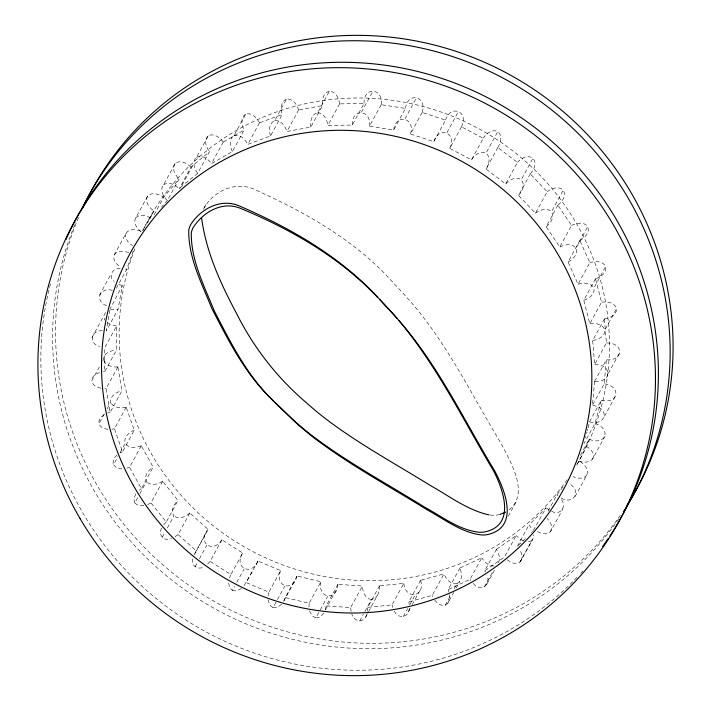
<?xml version="1.0" encoding="UTF-8"?>
<svg xmlns="http://www.w3.org/2000/svg" width="711" height="711" viewBox="0 0 711 711"><rect width="100%" height="100%" fill="white"/><g stroke="black" fill="none" stroke-linecap="round" stroke-linejoin="round"><path stroke-width="0.53" stroke-dasharray="3.56 2.67" d="M102.428 330.677C90.875 329.931 88.048 343.635 99.744 346.408M105.504 312.431L103.646 316.119L104.81 320.137M369.427 126.096C371.8 109.485 351.678 107.699 352.292 124.914M381.176 104.553C383.54 87.942 363.428 86.155 364.041 103.371M594.814 364.503C612.073 364.13 612.509 382.527 594.76 381.38M606.563 342.96C623.823 342.586 624.249 360.984 606.501 359.846M309.161 603.435L309.001 607.114M320.901 581.891C317.133 598.253 337.05 601.639 337.912 584.495M589.641 421.899C606.936 425.996 609.807 407.874 592.601 405.341M601.382 400.364C618.677 404.461 621.556 386.331 604.341 383.798M367.587 611.158L367.774 607.478M192.725 558.873C190.45 565.947 199.027 570.835 204.501 566.391M409.207 608.181C409.785 617.557 397.333 619.539 394.303 610.936M268.065 595.898L268.856 592.307M326.171 606.039L325.354 609.62M112.356 290.364C99.824 286.64 93.976 301.188 106.872 305.792M120.248 268.562C112.765 267.345 107.441 276.81 114.364 281.432M410.469 133.837C415.633 117.839 396.036 112.871 393.707 129.82M422.21 112.294C427.382 96.296 407.776 91.328 405.457 108.276M109.885 310.085L106.33 330.784L118.07 309.249L122.292 285.626L110.214 308.627M588.148 427.738L589.49 421.872L601.239 400.329L594.991 423.463L583.98 443.655M587.419 430.653L587.793 429.195M586.655 433.559L587.046 432.11M589.366 439.274C605.674 446.179 611.807 428.929 595.134 423.516M280.596 570.773C274.073 586.291 293.225 592.787 296.985 576.159M585.446 437.878L585.855 436.438M403.821 583.535C405.732 600.253 425.622 597.089 420.601 580.434M229.466 578.079L230.871 574.692M551.62 511.182C560.348 516.613 567.84 505.281 560.499 498.713M285.235 597.702L283.813 601.079M140.751 231.182C136.112 229.298 128.922 228.364 125.971 233.43L114.222 254.973C112.311 260.022 116.862 264.759 120.826 267.22M125.971 233.43C124.052 238.478 128.602 243.215 132.575 245.677M449.752 148.252C457.608 133.321 439.016 125.34 433.861 141.525M461.501 126.718C469.349 111.778 450.756 103.797 445.601 119.99M208.047 529.535C196.547 542.075 212.767 554.162 221.805 539.942M133.188 251.054L126.665 269.407L116.391 288.257M161.726 528.069C157.309 534.681 164.819 542.369 171.627 538.538M366.663 614.811C364.823 623.458 353.207 621.947 351.829 613.851M473.259 583.402C479.205 592.183 491.941 585.189 486.866 575.546M498.482 562.872C500.473 558.482 498.855 553.38 496.518 549.443M242.611 553.149C233.484 567.387 251.401 576.799 257.906 561.166L256.013 564.623M561.263 498.135C573.546 505.245 581.847 490.99 569.538 483.871M575.075 496.598L586.824 475.055C589.401 469.287 583.838 463.661 579.198 460.959M142.707 230.4L143.409 229.058M368.574 611.576L377.932 594.387L379.114 590.859L379.514 585.935M144.12 227.733L154.02 211.043L147.408 223.165M141.16 231.777C137.214 228.693 132.824 222.925 135.757 217.85L147.497 196.307C151.665 191.552 159.122 194.183 163.548 197.24M99.46 295.296L111.209 273.753M167.254 200.449C163.432 196.725 159.451 189.89 163.441 185.002L175.182 163.459C180.114 159.486 187.029 163.29 190.912 167.041M154.127 214.829L163.672 197.32L179.11 179.012L167.361 200.546L165.361 202.715M91.897 337.663L103.646 316.119M197.605 173.155C194.459 168.88 191.703 161.468 196.485 157.362L208.225 135.828C213.753 132.753 219.957 137.596 223.174 141.951M192.583 165.707L191.019 167.147L179.27 188.682L180.834 187.251L192.583 165.707L209.434 151.736L197.694 173.28L183.856 184.549M100.953 388.206C97.043 387.477 92.314 385.255 91.755 380.847L100.562 364.69M102.766 360.655L103.495 359.304C103.584 353.02 111.032 350.39 116.328 350.114M232.328 151.425C229.929 146.697 228.515 138.938 233.928 135.739L245.668 114.195C251.632 112.098 256.964 117.857 259.417 122.701M203.417 209.301C213.158 190.37 237.358 179.839 257.044 190.601C307.125 213.238 356.318 241.269 393.272 282.756A702.504 682.516 28.6 0 1 408.087 298.833C446.606 342.018 471.597 394.961 501.468 444.064C510.578 462.292 529.882 493.416 508.854 510.036M108.028 429.293C104.428 428.991 100.135 427.418 99.025 423.614L104.89 412.842M107.094 408.807L110.765 402.07C109.761 395.885 116.613 391.992 121.785 390.837M270.429 135.872C268.847 130.815 268.829 122.95 274.704 120.746L286.444 99.202C292.665 98.127 296.994 104.65 298.584 109.841M122.043 468.913L116.497 467.731L113.502 464.736L117.902 456.658M120.106 452.614L125.243 443.193C123.19 437.274 129.215 432.244 134.13 430.235M310.805 126.949C310.103 121.697 311.48 113.973 317.63 112.818L329.38 91.275C335.681 91.23 338.889 98.349 339.565 103.726M143.88 505.734L138.227 505.494L134.77 503.024L137.712 497.638M139.907 493.594L146.519 481.48C143.489 476.006 148.51 469.998 153.016 467.18M361.481 112.178L373.231 90.635M162.224 537.374L165.165 531.988M167.361 527.944L173.973 515.831C170.071 510.942 173.928 504.161 177.892 500.597M404.994 118.844L416.744 97.3M205.541 533.765L193.801 555.309L196.298 551.069M195.072 566.8L198.005 561.414M199.471 558.722L206.812 545.257M446.908 132.637L458.657 111.094M228.702 583.002L229.537 587.304L232.364 590.459L234.568 586.424M236.763 582.38L244.104 568.924M252.103 571.804L243.358 586.753M486.164 168.951C489.079 164.454 491.017 156.918 486.031 153.141L497.771 131.597C492.234 128.7 486.208 133.615 483.329 138.156M267.985 599.684L269.709 605.017L273.024 607.674L275.966 602.288M277.432 599.595L284.773 586.131M283.671 601.275L294.932 580.629M518.639 195.321C522.283 191.419 525.518 184.327 521.225 179.785L532.966 158.242C527.962 154.465 521.19 158.286 517.546 162.277M309.578 610.865L312.182 615.868L315.897 617.939L318.83 612.553M320.297 609.86L327.638 596.396M325.407 609.914L336.667 589.268M546.261 226.605C550.51 223.405 554.962 216.988 551.487 211.789L563.228 190.246C558.89 185.704 551.567 188.344 547.274 191.641M359.73 620.961L363.401 614.233M364.867 611.54L371.48 599.426L374.59 598.44L377.381 595.418M365.641 616.961L368.085 612.473M568.213 261.915C572.942 259.497 578.487 253.951 575.937 248.237L587.677 226.693C584.131 221.494 576.461 222.899 571.644 225.405M403.279 616.668L407.687 608.589M409.883 604.546L415.028 595.125M408.39 611.718L410.345 608.127M412.3 604.537L420.13 590.174M583.891 300.22C588.948 298.638 595.409 294.158 593.872 288.088L605.621 266.545C602.972 260.821 595.151 260.964 589.97 262.608M434.705 599.968C437.025 603.204 441.051 606.51 445.282 605.159L451.156 594.387M454.089 589.001L457.031 583.615C462.692 580.914 461.972 573.066 459.981 568.151M445.282 605.159L447.868 603.204L453.742 592.432M456.186 587.944L459.608 581.66M592.823 340.436C598.075 339.716 605.248 336.445 604.785 330.18L616.535 308.636C614.864 302.539 607.096 301.428 601.728 302.175M508.338 516.23L516.542 501.184M484.538 586.779L492.607 571.973M486.733 584.415L494.563 570.053M608.358 373.311L620.108 351.767M517.404 546.217L529.144 524.674M507.227 559.806C510.596 562.534 515.946 564.996 519.91 562.063L533.081 538.636L533.721 534.823M519.91 562.063L532.681 539.365M548.074 511.129L556.891 494.972L563.112 486.653M580.416 455.378L589.223 439.22L583.118 452.943L576.132 466.274M604.492 416.246L616.233 394.703M537.543 531.588C541.302 533.721 546.99 535.276 550.385 531.712L562.934 508.854M578.781 461.217C583.26 462.559 589.197 462.977 592.547 459.093L605.034 436.199M520.932 560.908C523.083 557.3 521.607 552.776 519.643 549.425M114.222 254.973C117.182 249.908 124.363 250.841 129.011 252.725M147.497 196.307C144.431 201.835 149.506 207.905 153.896 210.963M497.904 147.408C500.828 142.911 502.766 135.374 497.771 131.597M135.881 493.807L133.837 498.944L134.77 503.024M592.547 459.093C596.067 453.36 589.463 447.521 584.531 445.521M323.816 613.051L319.994 617.059L315.897 617.939M447.868 603.204L449.45 599.417L449.521 594.512M471.589 159.699C474.459 155.158 480.485 150.234 486.031 153.141M586.824 475.055C583.775 479.507 577.288 478.459 573.013 476.601M205.977 204.599L203.959 207.754A20.61 20.024 28.6 0 0 203.168 209.434M550.385 531.712C553.54 527.349 550.314 521.625 547.088 518.292M163.672 524.851L166.143 522.141M135.757 217.85C139.925 213.096 147.373 215.726 151.807 218.775M210.056 561.486L207.559 564.178M175.182 163.459C171.2 168.347 175.182 175.19 178.994 178.905M530.388 173.777C534.032 169.876 537.267 162.783 532.966 158.242M161.415 207.159L163.379 204.919M533.357 530.415L546.066 507.814L530.095 523.811M281.707 604.19L277.237 607.496L273.024 607.674M531.419 532.503L532.388 531.464M505.805 183.82C509.44 179.83 516.222 176.008 521.225 179.785M525.491 538.574L518.417 545.293M117.084 455.022C114.4 457.315 111.983 461.146 113.502 464.736M180.834 187.251L182.843 185.447M163.441 185.002C168.365 181.029 175.279 184.833 179.163 188.584M189.721 513.111C185.731 516.764 178.657 519.999 173.973 515.831M177.972 534.645L173.937 537.516M208.225 135.828C203.453 139.925 206.199 147.337 209.345 151.621M558.002 205.07C562.25 201.862 566.703 195.445 563.228 190.246M139.294 490.146L141.267 488.724M241.544 588.495L236.559 590.992L232.364 590.459M535.525 213.184C539.818 209.878 547.15 207.248 551.487 211.789M531.65 540.52L529.535 541.613L526.664 541.8M104.233 414.682C101.202 416.468 98.136 419.819 99.025 423.614M162.57 481.427C158.002 484.342 150.474 486.368 146.519 481.48M150.821 502.97L147.541 504.668M196.485 157.362C202.013 154.296 208.207 159.14 211.434 163.494M245.668 114.195C240.265 117.395 241.678 125.154 244.069 129.882M579.963 240.371C584.682 237.954 590.228 232.417 587.677 226.693M120.186 452.854L122.381 451.778M559.904 246.948C564.712 244.442 572.391 243.038 575.937 248.237M233.928 135.739C239.891 133.641 245.224 139.4 247.668 144.244M141.142 445.815C136.13 447.903 128.353 448.677 125.243 443.193M129.393 467.358L127.082 468.167M286.444 99.202C280.578 101.406 280.596 109.272 282.169 114.338M595.631 278.685C600.688 277.094 607.158 272.624 605.621 266.545M99.656 372.528C95.923 373.648 91.559 376.466 91.755 380.847M107.681 413.064L110.036 412.38M578.23 284.151C583.402 282.507 591.223 282.356 593.872 288.088M457.031 583.615C450.916 585.206 446.073 579.047 444.037 574.017M110.401 309.774L117.928 309.232M274.704 120.746C280.925 119.67 285.253 126.185 286.844 131.375M126.051 407.296C120.754 408.487 112.933 408.007 110.765 402.07M114.302 428.831L111.876 429.248M329.38 91.275C323.229 92.43 321.843 100.153 322.545 105.415M604.563 318.892C609.816 318.173 616.997 314.902 616.535 308.636M589.979 323.718C595.356 322.972 603.124 324.083 604.785 330.18M103.371 371.755L104.579 371.649M493.994 565.956C488.759 566.16 484.502 562.046 481.88 557.895M317.63 112.818C323.932 112.773 327.14 119.883 327.824 125.269M117.724 366.974C112.311 367.258 104.65 365.525 103.495 359.304M104.766 388.544L105.983 388.517M371.48 599.426C365.205 598.946 362.592 591.605 362.379 586.184M489.986 515.04L492.785 515.253A25.365 24.636 28.6 0 0 499.149 514.64M116.408 326.011L111.485 324.865L107.068 322.492M125.332 269.069L126.522 269.371M122.141 285.591L117.466 283.645M523.34 540.92L519.999 539.054L516.257 535.65M549.292 510.054L546.181 507.912M557.006 495.069L557.931 495.878M529.18 524.851L532.557 530.166M470.14 579.438L470.806 580.46M484.778 570.986L485.382 572.044M432.297 595.56L432.777 596.671M448.232 589.695L449.014 592.023M392.73 607.443L392.072 605.079M351.11 611.398L350.63 607.727M408.852 601.977L409.225 604.394M567.129 479.729A246.753 239.731 28.6 0 1 250.814 550.51A246.753 239.731 28.6 0 1 135.392 247.508M142.849 230.551A246.753 239.731 28.6 0 1 478.29 128.442A246.753 239.731 28.6 0 1 576.612 465.083M618.694 518.852A310.787 301.944 28.6 0 1 216.455 609.62A310.787 301.944 28.6 0 1 75.944 221.974M620.41 515.235A310.787 301.944 28.6 0 1 218.908 603.968A310.787 301.944 28.6 0 1 78.459 217.584M582.94 570.906A310.787 301.944 28.6 0 1 580.745 573.315M577.021 577.288A310.787 301.944 28.6 0 1 201.462 629.359A310.787 301.944 28.6 0 1 51.068 281.609M104.473 359.597L104.73 371.649L116.48 350.105L116.56 326.029L104.819 347.572L104.473 359.597M594.609 381.38L592.45 405.314L604.199 383.771L606.35 359.837L594.609 381.38M223.263 142.076L211.514 163.619L232.39 151.559L244.14 130.015L223.263 142.076M117.875 366.965L106.126 388.508L110.178 412.344L121.928 390.801L117.875 366.965M259.479 122.834L247.739 144.377L270.464 136.014L282.214 114.48L259.479 122.834M126.194 407.261L114.444 428.804L122.523 451.725L134.263 430.182L126.194 407.261M298.629 109.983L286.889 131.517L310.823 127.1L322.563 105.557L298.629 109.983M141.276 445.753L129.535 467.296L141.391 488.644L153.141 467.1L141.276 445.753M339.582 103.877L327.842 125.42L352.292 125.065L364.032 103.522L339.582 103.877M162.695 481.347L150.945 502.89L166.25 522.043L177.999 500.5L162.695 481.347M381.167 104.704L369.427 126.247L393.681 129.962L405.421 108.419L381.167 104.704M189.828 513.004L178.079 534.548L196.387 550.954L208.136 529.419L189.828 513.004M422.183 112.436L410.434 133.979L433.808 141.667L445.548 120.123L422.183 112.436M221.894 539.827L210.145 561.37L230.933 574.559L242.682 553.016L221.894 539.827M461.439 126.851L449.699 148.395L471.509 159.824L483.249 138.281L461.439 126.851M257.969 561.032L246.228 582.576L268.9 592.174L280.641 570.631L257.969 561.032M497.824 147.532L486.084 169.076L505.699 183.927L517.448 162.384L497.824 147.532M297.029 576.017L285.28 597.56L309.178 603.284L320.928 581.74L297.029 576.017M530.282 173.884L518.541 195.427L535.41 213.273L547.15 191.73L530.282 173.884M337.929 584.353L326.189 605.888L350.63 607.576L362.37 586.042L337.929 584.353M557.886 205.159L546.137 226.693L559.77 247.019L571.52 225.476L557.886 205.159M379.514 585.784L367.765 607.327L392.045 604.928L403.786 583.393L379.514 585.784M579.829 240.442L568.089 261.986L578.087 284.196L589.837 262.652L579.829 240.442M420.565 580.292L408.825 601.835L432.244 595.418L443.984 573.875L420.565 580.292M595.489 278.73L583.749 300.264L589.828 323.736L601.577 302.193L595.489 278.73M459.928 568.018L448.179 589.561L470.06 579.314L481.809 557.771L459.928 568.018M604.421 318.91L592.672 340.453L594.663 364.503L606.412 342.96L604.421 318.91M496.447 549.319L484.698 570.862L504.419 557.077L516.159 535.534L496.447 549.319"/><path stroke-width="1.07" d="M505.61 512.16L499.869 514.462M488.946 514.862C467.314 510.134 449.281 496.02 430.253 485.444C394.703 463.394 357.713 443.371 324.447 417.855A328.029 318.697 28.6 0 1 306.583 402.906C277.272 377.994 253.436 347.403 236.301 312.973C220.481 283.316 205.977 251.632 201.64 218.046M274.997 402.559L293.252 419.943A328.029 318.697 28.6 0 0 311.116 434.901C346.915 462.186 386.704 483.551 424.849 507.272C442.295 516.737 459.119 530.175 479.463 532.29A25.365 24.636 28.6 0 0 486.546 531.499C515.493 523.963 503.192 489.675 493.745 471.215C463.456 420.405 437.265 366.352 399.111 320.794M271.104 398.649L295.812 422.654A328.029 318.697 28.6 0 0 313.675 437.603C349.474 464.896 389.264 486.262 427.409 509.983C444.855 519.448 461.679 532.886 482.022 535.001A25.365 24.636 28.6 0 0 489.106 534.21C519.448 526.016 504.694 489.595 494.634 470.789C462.843 418.326 436.447 361.508 394.756 315.871A702.504 682.516 28.6 0 0 379.941 299.793M377.257 297.038C339.6 257.222 290.79 229.28 240.602 208.403C222.365 200.653 202.982 212.189 193.196 227.502A20.61 20.024 28.6 0 0 191.303 232.826C190.824 260.208 204.279 286.062 214.295 310.956C229.324 339.92 244.086 369.809 266.545 393.894M267.443 394.863L273.664 401.36M270.002 397.573C244.371 372.36 228 339.831 211.736 308.245C201.711 283.36 188.264 257.498 188.744 230.115A20.61 20.024 28.6 0 1 190.628 224.792C200.849 208.332 221.965 197.436 240.762 206.572C293.279 229.306 344.302 259.106 382.509 302.504A702.504 682.516 28.6 0 1 397.325 318.581M82.245 208.11A310.787 301.944 28.6 0 1 509.289 81.498A310.787 301.944 28.6 0 1 623.44 511.707M82.369 208.679A310.787 301.944 28.6 0 1 506.348 72.895A310.787 301.944 28.6 0 1 629.786 500.873M628.097 503.61A310.787 301.944 28.6 0 1 626.951 505.423M65.919 239.545A310.787 301.944 28.6 0 1 494.083 101.122A310.787 301.944 28.6 0 1 609.94 535.943M608.154 538.618A310.787 301.944 28.6 0 1 602.635 546.528M133.277 485.311A246.753 239.731 28.6 0 0 557.886 499.229A246.753 239.731 28.6 0 0 348.905 130.433A246.753 239.731 28.6 0 0 133.277 485.311M80.112 518.648A310.787 301.944 28.6 0 0 614.926 528.602A310.787 301.944 28.6 0 0 345.039 67.723A310.787 301.944 28.6 0 0 80.112 518.648"/></g></svg>
